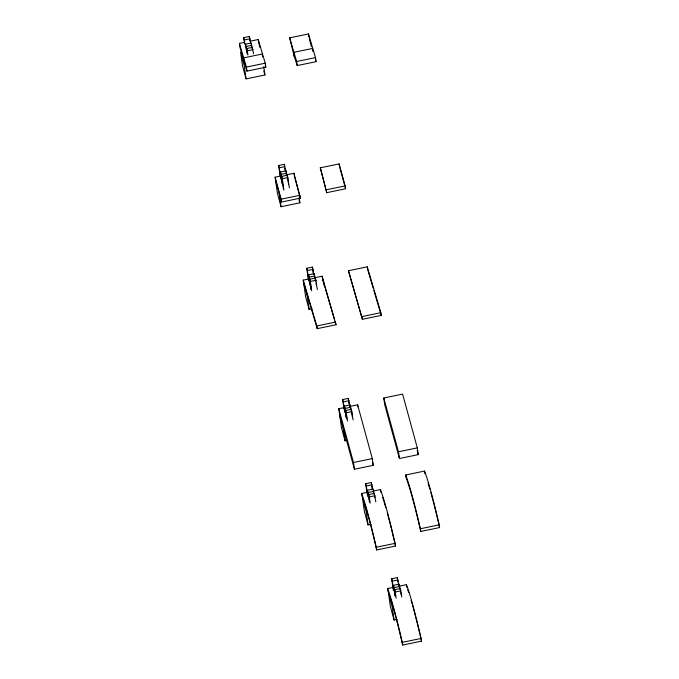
<?xml version="1.0" encoding="UTF-8"?>
<svg xmlns="http://www.w3.org/2000/svg" width="679" height="679" viewBox="0 0 679 679"><rect width="100%" height="100%" fill="white"/><g stroke="black" fill="none" stroke-linecap="round" stroke-linejoin="round"><path stroke-width="1.02" d="M244.593 43.889L243.702 37.659L249.354 36.488L250.576 42.947M244.924 44.118L244.338 39.968L249.982 38.796M250.305 41.156L258.241 39.509L265.243 63.172L265.812 67.221L246.978 71.125L239.976 47.462L239.407 43.414L244.364 42.387M246.375 50.416L245.492 44.194L251.145 43.023L252.367 49.482M247.156 53.768L246.121 46.503L251.773 45.332M289.661 37.854L308.495 33.95L315.497 57.613L316.075 61.662L297.241 65.566L294.211 56.416L289.661 37.854L296.664 61.517L297.241 65.566M247.419 53.734L246.681 48.549L252.333 47.377L253.556 53.836M247.903 55.007L247.309 50.857L252.961 49.686M239.407 43.414L246.409 67.077L265.243 63.172M296.664 61.517L315.497 57.613M246.095 78.883L244.177 65.396L240.57 52.198L242.488 65.693L246.095 78.883L264.929 74.979L263.749 66.678M280.138 175.878L278.662 165.498L284.314 164.326L285.681 171.829M280.919 179.222L279.29 167.806L284.942 166.635M282.074 183.449L280.452 172.033L286.097 170.862L287.175 176.285M282.557 184.722L281.081 174.342L286.733 173.17M299.15 197.631L299.889 202.826L281.055 206.73L277.448 193.532L275.114 177.177L281.064 175.937M286.02 174.91L293.948 173.272L300.373 198.141L281.539 202.045L275.521 180.037M320.318 167.806L339.152 163.902L345.17 185.902L345.577 188.77L326.743 192.675L320.318 167.806L326.743 192.675M283.415 188.838L281.641 176.387L287.293 175.216L289.398 187.905M283.898 190.112L282.269 178.696L287.921 177.525M281.539 202.045L281.131 199.176L299.965 195.272M326.336 189.806L345.17 185.902M308.538 280.724L306.764 268.273L312.416 267.102L313.639 273.561M308.877 280.962L307.4 270.582L313.044 269.41M310.031 285.18L308.555 274.808L314.199 273.637L315.574 281.131M310.957 289.568L309.183 277.117L314.835 275.946M312.128 308.886L309.157 309.497L305.55 296.299L303.241 280.113L308.198 279.086M315.141 277.643L322.075 276.209L336.037 324.757L317.203 328.661L303.632 282.812L307.239 296.01L309.157 309.497M348.446 270.743L367.28 266.839L380.851 312.688L381.242 315.387L362.408 319.291L348.446 270.743L362.408 319.291M311.22 289.534L309.743 279.162L315.396 277.991L317.356 289.636M311.703 290.807L310.371 281.471L316.024 280.3M303.241 280.113L316.821 325.962L335.655 322.058M362.017 316.592L380.851 312.688M343.998 408.919L342.674 399.575L348.319 398.403L349.693 405.906M344.779 412.263L343.302 401.883L348.955 400.712M346.078 417.526L344.457 406.11L350.109 404.939L351.035 409.327M383.771 398.004L402.605 394.1L417.313 447.877L418.272 454.616L399.439 458.52L384.73 404.743L383.771 398.004L398.48 451.781L399.439 458.52M347.045 440.391L345.059 440.807L341.452 427.609L338.762 408.724L343.718 407.697M349.668 406.458L357.595 404.82L372.304 458.597L373.263 465.336L354.43 469.24L339.729 415.463M346.417 417.763L345.085 408.418L350.737 407.247M346.825 418.765L345.645 410.464L351.298 409.293L353.114 419.902M347.461 421.073L346.282 412.773L351.926 411.601M398.48 451.781L417.313 447.877M354.43 469.24L353.47 462.492L372.304 458.597M405.677 474.977L424.511 471.073A90.842 5.712 78.3 0 1 439.211 524.85L439.593 527.549L420.759 531.453A90.842 5.712 78.3 0 0 406.059 477.676L405.677 474.977A90.842 5.712 78.3 0 1 420.377 528.754L420.759 531.453M367.152 494.083L365.675 483.703L371.328 482.531L372.55 488.999M367.78 496.391L366.304 486.011L371.956 484.84M368.493 497.503L367.458 490.238L373.111 489.067L374.188 494.49M373.467 491.01L380.401 489.576A90.842 5.712 78.3 0 1 395.11 543.353L395.492 546.052L376.658 549.956A90.842 5.712 78.3 0 0 361.958 496.179L361.567 493.48L366.524 492.453M369.418 501.891L368.094 492.547L373.747 491.375M369.69 501.857L368.655 494.592L374.299 493.421L375.818 501.959M370.174 503.131L369.283 496.901L374.935 495.729M368.069 524.935L366.151 511.44L362.535 498.242L364.462 511.737L368.069 524.935L371.04 524.315M420.377 528.754L439.211 524.85M376.658 549.956L376.276 547.257L395.11 543.353M393.302 590.221L391.681 578.805L397.325 577.634L398.7 585.128M393.642 590.45L392.309 581.114L397.962 579.942M394.94 595.712L393.464 585.34L399.116 584.169L400.041 588.549M398.48 586.317L406.407 584.67A90.842 5.712 78.3 0 1 421.116 638.447L421.498 641.146L402.664 645.05A90.842 5.712 78.3 0 0 387.955 591.273L387.573 588.574L393.523 587.343M395.28 595.95L394.1 587.649L399.744 586.478M395.543 595.916L394.66 589.695L400.304 588.523L401.824 597.053M396.171 598.224L395.288 592.003L400.941 590.832M394.075 620.029L392.148 606.542L388.541 593.344L390.459 606.831L394.075 620.029L397.045 619.418M402.664 645.05L402.282 642.351L421.116 638.447M315.472 59.837L316.075 61.662M265.209 65.396L265.812 67.221M367.662 269.538L373.272 288.473M373.857 290.468L381.242 315.387M325.114 287.879L322.075 276.209M325.708 289.874L334.56 319.775M335.154 321.77L336.037 324.757M309.335 38.966L311.457 46.707M339.831 167.764L345.577 188.77M417.161 450.559L418.272 454.616M259.081 44.525L259.87 47.428M294.355 176.133L300.373 198.141M322.737 279.926L324.401 286.012M372.432 462.297L373.263 465.336M263.817 70.922L264.929 74.979M299.057 199.779L299.889 202.826M243.702 37.659L244.338 39.968M245.492 44.194L246.121 46.503M246.681 48.549L247.309 50.857M278.662 165.498L279.29 167.806M280.452 172.033L281.081 174.342M281.641 176.387L282.269 178.696M306.764 268.273L307.4 270.582M308.555 274.808L309.183 277.117M309.743 279.162L310.371 281.471M342.674 399.575L343.302 401.883M344.457 406.11L345.085 408.418M345.645 410.464L346.282 412.773M365.675 483.703L366.304 486.011M367.458 490.238L368.094 492.547M368.655 494.592L369.283 496.901M391.681 578.805L392.309 581.114M393.464 585.34L394.1 587.649M394.66 589.695L395.288 592.003M338.762 408.724L353.47 462.492M275.114 177.177L281.131 199.176M339.534 414.114L343.141 427.312L345.059 440.807M424.511 471.073L424.893 473.772M367.28 266.839L367.534 268.638M406.407 584.67L406.789 587.369M400.304 588.523L400.602 590.594M400.899 592.674L401.196 594.745M399.116 584.169L399.855 589.355M339.152 163.902L339.559 166.762M397.325 577.634L397.919 581.784M380.401 489.576L380.792 492.275M312.9 51.502L312.467 48.464L293.634 52.368L294.211 56.416M374.299 493.421L374.893 497.571M308.495 33.95L308.928 36.989M373.111 489.067L373.552 492.182M371.328 482.531L372.211 488.761M357.595 404.82L357.875 406.746M351.442 410.328L352.477 417.593M351.332 411.398L351.629 413.477M350.109 404.939L350.848 410.133M348.319 398.403L349.057 403.598M315.396 277.991L315.837 281.098M316.134 283.177L316.422 285.248M314.199 273.637L314.793 277.787M312.416 267.102L313.452 274.367M316.821 325.962L317.203 328.661M293.948 173.272L294.219 175.182M287.293 175.216L288.617 184.561M286.097 170.862L286.691 175.012M284.314 164.326L284.611 166.406M284.9 168.477L285.197 170.556M262.637 57.061L262.204 54.023L243.371 57.927L243.948 61.976M258.241 39.509L258.809 43.558M279.137 193.235L281.055 206.73M252.333 47.377L252.63 49.448M251.145 43.023L251.731 47.174M249.354 36.488L249.948 40.638M246.409 67.077L246.978 71.125M387.573 588.574A90.842 5.712 78.3 0 1 402.282 642.351M407.689 589.728A90.842 5.712 78.3 0 1 408.656 592.546M411.067 600.261A90.842 5.712 78.3 0 1 412.017 603.555M412.501 605.295A90.842 5.712 78.3 0 1 413.002 607.094M413.256 608.011A90.842 5.712 78.3 0 1 414.283 611.83M414.546 612.814A90.842 5.712 78.3 0 1 415.607 616.897M415.879 617.949A90.842 5.712 78.3 0 1 417.016 622.456M417.254 623.381A90.842 5.712 78.3 0 1 418.417 628.109M418.646 629.077A90.842 5.712 78.3 0 1 419.826 634.008M420.063 635.009A90.842 5.712 78.3 0 1 421.498 641.146M361.567 493.48A90.842 5.712 78.3 0 1 376.276 547.257M382.659 497.452A90.842 5.712 78.3 0 1 383.703 500.703M383.983 501.586A90.842 5.712 78.3 0 1 385.765 507.612M387.251 512.908A90.842 5.712 78.3 0 1 388.541 517.721M388.804 518.722A90.842 5.712 78.3 0 1 389.873 522.847M390.102 523.738A90.842 5.712 78.3 0 1 391.248 528.279M391.477 529.213A90.842 5.712 78.3 0 1 392.64 533.974M392.878 534.95A90.842 5.712 78.3 0 1 395.492 546.052M428.084 483.083A90.842 5.712 78.3 0 1 429.875 489.109M430.851 492.589A90.842 5.712 78.3 0 1 431.352 494.414M431.606 495.347A90.842 5.712 78.3 0 1 432.642 499.218M432.913 500.219A90.842 5.712 78.3 0 1 433.983 504.353M434.204 505.235A90.842 5.712 78.3 0 1 435.349 509.776M435.579 510.71A90.842 5.712 78.3 0 1 436.75 515.48M436.979 516.447A90.842 5.712 78.3 0 1 438.167 521.413M438.405 522.423A90.842 5.712 78.3 0 1 439.593 527.549"/></g></svg>
